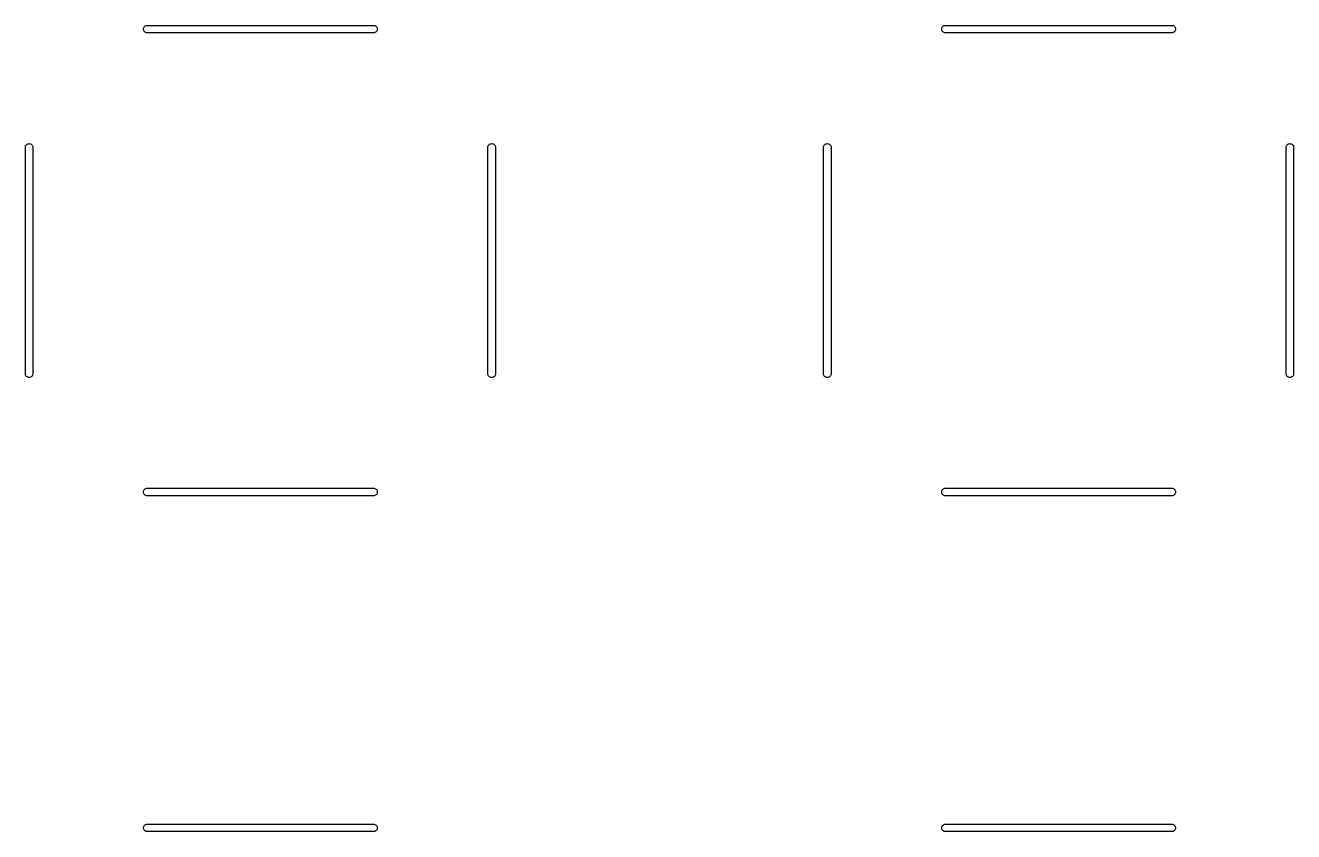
# Model space of a CAD drawing. Extents: x 5 to 8.95, y -4.82 to -1.87.
# Drawn here: x 5.153 to 5.947, y -4.057 to -3.553 of the extents above; entities that cross this region are included whole.
import ezdxf

# ---------------------------------------------------------------- set-up
doc = ezdxf.new("R2010")
doc.units = 0
doc.header["$MEASUREMENT"] = 0
doc.layers.add('BLACK', color=7, linetype='CONTINUOUS')

msp = doc.modelspace()

# ---------------------------------------------------------------- linework, layer by layer
at = {"layer": 'BLACK', "linetype": 'CONTINUOUS'}
for p, q in [((5.22676, -3.55512), (5.22681, -3.55466)), ((5.22681, -3.55558), (5.22676, -3.55512)), ((5.22681, -3.55466), (5.22694, -3.55421)), ((5.22694, -3.55603), (5.22681, -3.55558)), ((5.22694, -3.55421), (5.22716, -3.5538)), ((5.22716, -3.55644), (5.22694, -3.55603)), ((5.22716, -3.5538), (5.22746, -3.55344)), ((5.22746, -3.5568), (5.22716, -3.55644)), ((5.22746, -3.55344), (5.22782, -3.55314)), ((5.22782, -3.55709), (5.22746, -3.5568)), ((5.22782, -3.55314), (5.22823, -3.55293)), ((5.22823, -3.55731), (5.22782, -3.55709)), ((5.22823, -3.55293), (5.22867, -3.55279)), ((5.22867, -3.55745), (5.22823, -3.55731)), ((5.22867, -3.55279), (5.22902, -3.55276)), ((5.22902, -3.55748), (5.22867, -3.55745)), ((5.22902, -3.55276), (5.37098, -3.55276)), ((5.37098, -3.55748), (5.22902, -3.55748)), ((5.37098, -3.55276), (5.37133, -3.55279)), ((5.37133, -3.55745), (5.37098, -3.55748)), ((5.37133, -3.55279), (5.37177, -3.55293)), ((5.37177, -3.55731), (5.37133, -3.55745)), ((5.37177, -3.55293), (5.37218, -3.55314)), ((5.37218, -3.55709), (5.37177, -3.55731)), ((5.37218, -3.55314), (5.37254, -3.55344)), ((5.37254, -3.5568), (5.37218, -3.55709)), ((5.37254, -3.55344), (5.37284, -3.5538)), ((5.37284, -3.55644), (5.37254, -3.5568)), ((5.37284, -3.5538), (5.37306, -3.55421)), ((5.37306, -3.55603), (5.37284, -3.55644)), ((5.37306, -3.55421), (5.37319, -3.55466)), ((5.37319, -3.55558), (5.37306, -3.55603)), ((5.37319, -3.55466), (5.37324, -3.55512)), ((5.37324, -3.55512), (5.37319, -3.55558)), ((5.72676, -3.55512), (5.72681, -3.55466)), ((5.72681, -3.55558), (5.72676, -3.55512)), ((5.72681, -3.55466), (5.72694, -3.55421)), ((5.72694, -3.55603), (5.72681, -3.55558)), ((5.72694, -3.55421), (5.72716, -3.5538)), ((5.72716, -3.55644), (5.72694, -3.55603)), ((5.72716, -3.5538), (5.72746, -3.55344)), ((5.72746, -3.5568), (5.72716, -3.55644)), ((5.72746, -3.55344), (5.72782, -3.55314)), ((5.72782, -3.55709), (5.72746, -3.5568)), ((5.72782, -3.55314), (5.72823, -3.55293)), ((5.72823, -3.55731), (5.72782, -3.55709)), ((5.72823, -3.55293), (5.72867, -3.55279)), ((5.72867, -3.55745), (5.72823, -3.55731)), ((5.72867, -3.55279), (5.72902, -3.55276)), ((5.72902, -3.55748), (5.72867, -3.55745)), ((5.72902, -3.55276), (5.87098, -3.55276)), ((5.87098, -3.55748), (5.72902, -3.55748)), ((5.87098, -3.55276), (5.87133, -3.55279)), ((5.87133, -3.55745), (5.87098, -3.55748)), ((5.87133, -3.55279), (5.87177, -3.55293)), ((5.87177, -3.55731), (5.87133, -3.55745)), ((5.87177, -3.55293), (5.87218, -3.55314)), ((5.87218, -3.55709), (5.87177, -3.55731)), ((5.87218, -3.55314), (5.87254, -3.55344)), ((5.87254, -3.5568), (5.87218, -3.55709)), ((5.87254, -3.55344), (5.87284, -3.5538)), ((5.87284, -3.55644), (5.87254, -3.5568)), ((5.87284, -3.5538), (5.87306, -3.55421)), ((5.87306, -3.55603), (5.87284, -3.55644)), ((5.87306, -3.55421), (5.87319, -3.55466)), ((5.87319, -3.55558), (5.87306, -3.55603)), ((5.87319, -3.55466), (5.87324, -3.55512)), ((5.87324, -3.55512), (5.87319, -3.55558)), ((5.15276, -3.62902), (5.15279, -3.62867)), ((5.15276, -3.77098), (5.15276, -3.62902)), ((5.15279, -3.62867), (5.15293, -3.62823)), ((5.15293, -3.62823), (5.15314, -3.62782)), ((5.15314, -3.62782), (5.15344, -3.62746)), ((5.15344, -3.62746), (5.1538, -3.62716)), ((5.1538, -3.62716), (5.15421, -3.62694)), ((5.15421, -3.62694), (5.15466, -3.62681)), ((5.15466, -3.62681), (5.15512, -3.62676)), ((5.15512, -3.62676), (5.15558, -3.62681)), ((5.15558, -3.62681), (5.15603, -3.62694)), ((5.15603, -3.62694), (5.15644, -3.62716)), ((5.15644, -3.62716), (5.1568, -3.62746)), ((5.1568, -3.62746), (5.15709, -3.62782)), ((5.15709, -3.62782), (5.15731, -3.62823)), ((5.15731, -3.62823), (5.15745, -3.62867)), ((5.15745, -3.62867), (5.15748, -3.62902)), ((5.15748, -3.62902), (5.15748, -3.77098)), ((5.44252, -3.62902), (5.44255, -3.62867)), ((5.44252, -3.77098), (5.44252, -3.62902)), ((5.44255, -3.62867), (5.44269, -3.62823)), ((5.44269, -3.62823), (5.44291, -3.62782)), ((5.44291, -3.62782), (5.4432, -3.62746)), ((5.4432, -3.62746), (5.44356, -3.62716)), ((5.44356, -3.62716), (5.44397, -3.62694)), ((5.44397, -3.62694), (5.44442, -3.62681)), ((5.44442, -3.62681), (5.44488, -3.62676)), ((5.44488, -3.62676), (5.44534, -3.62681)), ((5.44534, -3.62681), (5.44579, -3.62694)), ((5.44579, -3.62694), (5.4462, -3.62716)), ((5.4462, -3.62716), (5.44656, -3.62746)), ((5.44656, -3.62746), (5.44686, -3.62782)), ((5.44686, -3.62782), (5.44707, -3.62823)), ((5.44707, -3.62823), (5.44721, -3.62867)), ((5.44721, -3.62867), (5.44724, -3.62902)), ((5.44724, -3.62902), (5.44724, -3.77098)), ((5.65276, -3.62902), (5.65279, -3.62867)), ((5.65276, -3.77098), (5.65276, -3.62902)), ((5.65279, -3.62867), (5.65293, -3.62823)), ((5.65293, -3.62823), (5.65314, -3.62782)), ((5.65314, -3.62782), (5.65344, -3.62746)), ((5.65344, -3.62746), (5.6538, -3.62716)), ((5.6538, -3.62716), (5.65421, -3.62694)), ((5.65421, -3.62694), (5.65466, -3.62681)), ((5.65466, -3.62681), (5.65512, -3.62676)), ((5.65512, -3.62676), (5.65558, -3.62681)), ((5.65558, -3.62681), (5.65603, -3.62694)), ((5.65603, -3.62694), (5.65644, -3.62716)), ((5.65644, -3.62716), (5.6568, -3.62746)), ((5.6568, -3.62746), (5.65709, -3.62782)), ((5.65709, -3.62782), (5.65731, -3.62823)), ((5.65731, -3.62823), (5.65745, -3.62867)), ((5.65745, -3.62867), (5.65748, -3.62902)), ((5.65748, -3.62902), (5.65748, -3.77098)), ((5.94252, -3.62902), (5.94255, -3.62867)), ((5.94252, -3.77098), (5.94252, -3.62902)), ((5.94255, -3.62867), (5.94269, -3.62823)), ((5.94269, -3.62823), (5.94291, -3.62782)), ((5.94291, -3.62782), (5.9432, -3.62746)), ((5.9432, -3.62746), (5.94356, -3.62716)), ((5.94356, -3.62716), (5.94397, -3.62694)), ((5.94397, -3.62694), (5.94442, -3.62681)), ((5.94442, -3.62681), (5.94488, -3.62676)), ((5.94488, -3.62676), (5.94534, -3.62681)), ((5.94534, -3.62681), (5.94579, -3.62694)), ((5.94579, -3.62694), (5.9462, -3.62716)), ((5.9462, -3.62716), (5.94656, -3.62746)), ((5.94656, -3.62746), (5.94686, -3.62782)), ((5.94686, -3.62782), (5.94707, -3.62823)), ((5.94707, -3.62823), (5.94721, -3.62867)), ((5.94721, -3.62867), (5.94724, -3.62902)), ((5.94724, -3.62902), (5.94724, -3.77098)), ((5.15279, -3.77133), (5.15276, -3.77098)), ((5.15293, -3.77177), (5.15279, -3.77133)), ((5.15314, -3.77218), (5.15293, -3.77177)), ((5.15344, -3.77254), (5.15314, -3.77218)), ((5.1538, -3.77284), (5.15344, -3.77254)), ((5.15421, -3.77306), (5.1538, -3.77284)), ((5.15466, -3.77319), (5.15421, -3.77306)), ((5.15512, -3.77324), (5.15466, -3.77319)), ((5.15558, -3.77319), (5.15512, -3.77324)), ((5.15603, -3.77306), (5.15558, -3.77319)), ((5.15644, -3.77284), (5.15603, -3.77306)), ((5.1568, -3.77254), (5.15644, -3.77284)), ((5.15709, -3.77218), (5.1568, -3.77254)), ((5.15731, -3.77177), (5.15709, -3.77218)), ((5.15745, -3.77133), (5.15731, -3.77177)), ((5.15748, -3.77098), (5.15745, -3.77133)), ((5.44255, -3.77133), (5.44252, -3.77098)), ((5.44269, -3.77177), (5.44255, -3.77133)), ((5.44291, -3.77218), (5.44269, -3.77177)), ((5.4432, -3.77254), (5.44291, -3.77218)), ((5.44356, -3.77284), (5.4432, -3.77254)), ((5.44397, -3.77306), (5.44356, -3.77284)), ((5.44442, -3.77319), (5.44397, -3.77306)), ((5.44488, -3.77324), (5.44442, -3.77319)), ((5.44534, -3.77319), (5.44488, -3.77324)), ((5.44579, -3.77306), (5.44534, -3.77319)), ((5.4462, -3.77284), (5.44579, -3.77306)), ((5.44656, -3.77254), (5.4462, -3.77284)), ((5.44686, -3.77218), (5.44656, -3.77254)), ((5.44707, -3.77177), (5.44686, -3.77218)), ((5.44721, -3.77133), (5.44707, -3.77177)), ((5.44724, -3.77098), (5.44721, -3.77133)), ((5.65279, -3.77133), (5.65276, -3.77098)), ((5.65293, -3.77177), (5.65279, -3.77133)), ((5.65314, -3.77218), (5.65293, -3.77177)), ((5.65344, -3.77254), (5.65314, -3.77218)), ((5.6538, -3.77284), (5.65344, -3.77254)), ((5.65421, -3.77306), (5.6538, -3.77284)), ((5.65466, -3.77319), (5.65421, -3.77306)), ((5.65512, -3.77324), (5.65466, -3.77319)), ((5.65558, -3.77319), (5.65512, -3.77324)), ((5.65603, -3.77306), (5.65558, -3.77319)), ((5.65644, -3.77284), (5.65603, -3.77306)), ((5.6568, -3.77254), (5.65644, -3.77284)), ((5.65709, -3.77218), (5.6568, -3.77254)), ((5.65731, -3.77177), (5.65709, -3.77218)), ((5.65745, -3.77133), (5.65731, -3.77177)), ((5.65748, -3.77098), (5.65745, -3.77133)), ((5.94255, -3.77133), (5.94252, -3.77098)), ((5.94269, -3.77177), (5.94255, -3.77133)), ((5.94291, -3.77218), (5.94269, -3.77177)), ((5.9432, -3.77254), (5.94291, -3.77218)), ((5.94356, -3.77284), (5.9432, -3.77254)), ((5.94397, -3.77306), (5.94356, -3.77284)), ((5.94442, -3.77319), (5.94397, -3.77306)), ((5.94488, -3.77324), (5.94442, -3.77319)), ((5.94534, -3.77319), (5.94488, -3.77324)), ((5.94579, -3.77306), (5.94534, -3.77319)), ((5.9462, -3.77284), (5.94579, -3.77306)), ((5.94656, -3.77254), (5.9462, -3.77284)), ((5.94686, -3.77218), (5.94656, -3.77254)), ((5.94707, -3.77177), (5.94686, -3.77218)), ((5.94721, -3.77133), (5.94707, -3.77177)), ((5.94724, -3.77098), (5.94721, -3.77133)), ((5.22676, -3.84488), (5.22681, -3.84442)), ((5.22681, -3.84534), (5.22676, -3.84488)), ((5.22681, -3.84442), (5.22694, -3.84397)), ((5.22694, -3.84397), (5.22716, -3.84356)), ((5.22716, -3.84356), (5.22746, -3.8432)), ((5.22746, -3.8432), (5.22782, -3.84291)), ((5.22782, -3.84291), (5.22823, -3.84269)), ((5.22823, -3.84269), (5.22867, -3.84255)), ((5.22867, -3.84255), (5.22902, -3.84252)), ((5.22902, -3.84252), (5.37098, -3.84252)), ((5.37098, -3.84252), (5.37133, -3.84255)), ((5.37133, -3.84255), (5.37177, -3.84269)), ((5.37177, -3.84269), (5.37218, -3.84291)), ((5.37218, -3.84291), (5.37254, -3.8432)), ((5.37254, -3.8432), (5.37284, -3.84356)), ((5.37284, -3.84356), (5.37306, -3.84397)), ((5.37306, -3.84397), (5.37319, -3.84442)), ((5.37319, -3.84442), (5.37324, -3.84488)), ((5.37324, -3.84488), (5.37319, -3.84534)), ((5.72676, -3.84488), (5.72681, -3.84442)), ((5.72681, -3.84534), (5.72676, -3.84488)), ((5.72681, -3.84442), (5.72694, -3.84397)), ((5.72694, -3.84397), (5.72716, -3.84356)), ((5.72716, -3.84356), (5.72746, -3.8432)), ((5.72746, -3.8432), (5.72782, -3.84291)), ((5.72782, -3.84291), (5.72823, -3.84269)), ((5.72823, -3.84269), (5.72867, -3.84255)), ((5.72867, -3.84255), (5.72902, -3.84252)), ((5.72902, -3.84252), (5.87098, -3.84252)), ((5.87098, -3.84252), (5.87133, -3.84255)), ((5.87133, -3.84255), (5.87177, -3.84269)), ((5.87177, -3.84269), (5.87218, -3.84291)), ((5.87218, -3.84291), (5.87254, -3.8432)), ((5.87254, -3.8432), (5.87284, -3.84356)), ((5.87284, -3.84356), (5.87306, -3.84397)), ((5.87306, -3.84397), (5.87319, -3.84442)), ((5.87319, -3.84442), (5.87324, -3.84488)), ((5.87324, -3.84488), (5.87319, -3.84534)), ((5.22694, -3.84579), (5.22681, -3.84534)), ((5.22716, -3.8462), (5.22694, -3.84579)), ((5.22746, -3.84656), (5.22716, -3.8462)), ((5.22782, -3.84686), (5.22746, -3.84656)), ((5.22823, -3.84707), (5.22782, -3.84686)), ((5.22867, -3.84721), (5.22823, -3.84707)), ((5.22902, -3.84724), (5.22867, -3.84721)), ((5.37098, -3.84724), (5.22902, -3.84724)), ((5.37133, -3.84721), (5.37098, -3.84724)), ((5.37177, -3.84707), (5.37133, -3.84721)), ((5.37218, -3.84686), (5.37177, -3.84707)), ((5.37254, -3.84656), (5.37218, -3.84686)), ((5.37284, -3.8462), (5.37254, -3.84656)), ((5.37306, -3.84579), (5.37284, -3.8462)), ((5.37319, -3.84534), (5.37306, -3.84579)), ((5.72694, -3.84579), (5.72681, -3.84534)), ((5.72716, -3.8462), (5.72694, -3.84579)), ((5.72746, -3.84656), (5.72716, -3.8462)), ((5.72782, -3.84686), (5.72746, -3.84656)), ((5.72823, -3.84707), (5.72782, -3.84686)), ((5.72867, -3.84721), (5.72823, -3.84707)), ((5.72902, -3.84724), (5.72867, -3.84721)), ((5.87098, -3.84724), (5.72902, -3.84724)), ((5.87133, -3.84721), (5.87098, -3.84724)), ((5.87177, -3.84707), (5.87133, -3.84721)), ((5.87218, -3.84686), (5.87177, -3.84707)), ((5.87254, -3.84656), (5.87218, -3.84686)), ((5.87284, -3.8462), (5.87254, -3.84656)), ((5.87306, -3.84579), (5.87284, -3.8462)), ((5.87319, -3.84534), (5.87306, -3.84579)), ((5.22676, -4.05512), (5.22681, -4.05466)), ((5.22681, -4.05558), (5.22676, -4.05512)), ((5.22681, -4.05466), (5.22694, -4.05421)), ((5.22694, -4.05603), (5.22681, -4.05558)), ((5.22694, -4.05421), (5.22716, -4.0538)), ((5.22716, -4.05644), (5.22694, -4.05603)), ((5.22716, -4.0538), (5.22746, -4.05344)), ((5.22746, -4.0568), (5.22716, -4.05644)), ((5.22746, -4.05344), (5.22782, -4.05314)), ((5.22782, -4.05709), (5.22746, -4.0568)), ((5.22782, -4.05314), (5.22823, -4.05293)), ((5.22823, -4.05731), (5.22782, -4.05709)), ((5.22823, -4.05293), (5.22867, -4.05279)), ((5.22867, -4.05745), (5.22823, -4.05731)), ((5.22867, -4.05279), (5.22902, -4.05276)), ((5.22902, -4.05748), (5.22867, -4.05745)), ((5.22902, -4.05276), (5.37098, -4.05276)), ((5.37098, -4.05748), (5.22902, -4.05748)), ((5.37098, -4.05276), (5.37133, -4.05279)), ((5.37133, -4.05745), (5.37098, -4.05748)), ((5.37133, -4.05279), (5.37177, -4.05293)), ((5.37177, -4.05731), (5.37133, -4.05745)), ((5.37177, -4.05293), (5.37218, -4.05314)), ((5.37218, -4.05709), (5.37177, -4.05731)), ((5.37218, -4.05314), (5.37254, -4.05344)), ((5.37254, -4.0568), (5.37218, -4.05709)), ((5.37254, -4.05344), (5.37284, -4.0538)), ((5.37284, -4.05644), (5.37254, -4.0568)), ((5.37284, -4.0538), (5.37306, -4.05421)), ((5.37306, -4.05603), (5.37284, -4.05644)), ((5.37306, -4.05421), (5.37319, -4.05466)), ((5.37319, -4.05558), (5.37306, -4.05603)), ((5.37319, -4.05466), (5.37324, -4.05512)), ((5.37324, -4.05512), (5.37319, -4.05558)), ((5.72676, -4.05512), (5.72681, -4.05466)), ((5.72681, -4.05558), (5.72676, -4.05512)), ((5.72681, -4.05466), (5.72694, -4.05421)), ((5.72694, -4.05603), (5.72681, -4.05558)), ((5.72694, -4.05421), (5.72716, -4.0538)), ((5.72716, -4.05644), (5.72694, -4.05603)), ((5.72716, -4.0538), (5.72746, -4.05344)), ((5.72746, -4.0568), (5.72716, -4.05644)), ((5.72746, -4.05344), (5.72782, -4.05314)), ((5.72782, -4.05709), (5.72746, -4.0568)), ((5.72782, -4.05314), (5.72823, -4.05293)), ((5.72823, -4.05731), (5.72782, -4.05709)), ((5.72823, -4.05293), (5.72867, -4.05279)), ((5.72867, -4.05745), (5.72823, -4.05731)), ((5.72867, -4.05279), (5.72902, -4.05276)), ((5.72902, -4.05748), (5.72867, -4.05745)), ((5.72902, -4.05276), (5.87098, -4.05276)), ((5.87098, -4.05748), (5.72902, -4.05748)), ((5.87098, -4.05276), (5.87133, -4.05279)), ((5.87133, -4.05745), (5.87098, -4.05748)), ((5.87133, -4.05279), (5.87177, -4.05293)), ((5.87177, -4.05731), (5.87133, -4.05745)), ((5.87177, -4.05293), (5.87218, -4.05314)), ((5.87218, -4.05709), (5.87177, -4.05731)), ((5.87218, -4.05314), (5.87254, -4.05344)), ((5.87254, -4.0568), (5.87218, -4.05709)), ((5.87254, -4.05344), (5.87284, -4.0538)), ((5.87284, -4.05644), (5.87254, -4.0568)), ((5.87284, -4.0538), (5.87306, -4.05421)), ((5.87306, -4.05603), (5.87284, -4.05644)), ((5.87306, -4.05421), (5.87319, -4.05466)), ((5.87319, -4.05558), (5.87306, -4.05603)), ((5.87319, -4.05466), (5.87324, -4.05512)), ((5.87324, -4.05512), (5.87319, -4.05558))]:
    msp.add_line(p, q, dxfattribs=at)

doc.saveas('drawing.dxf')
